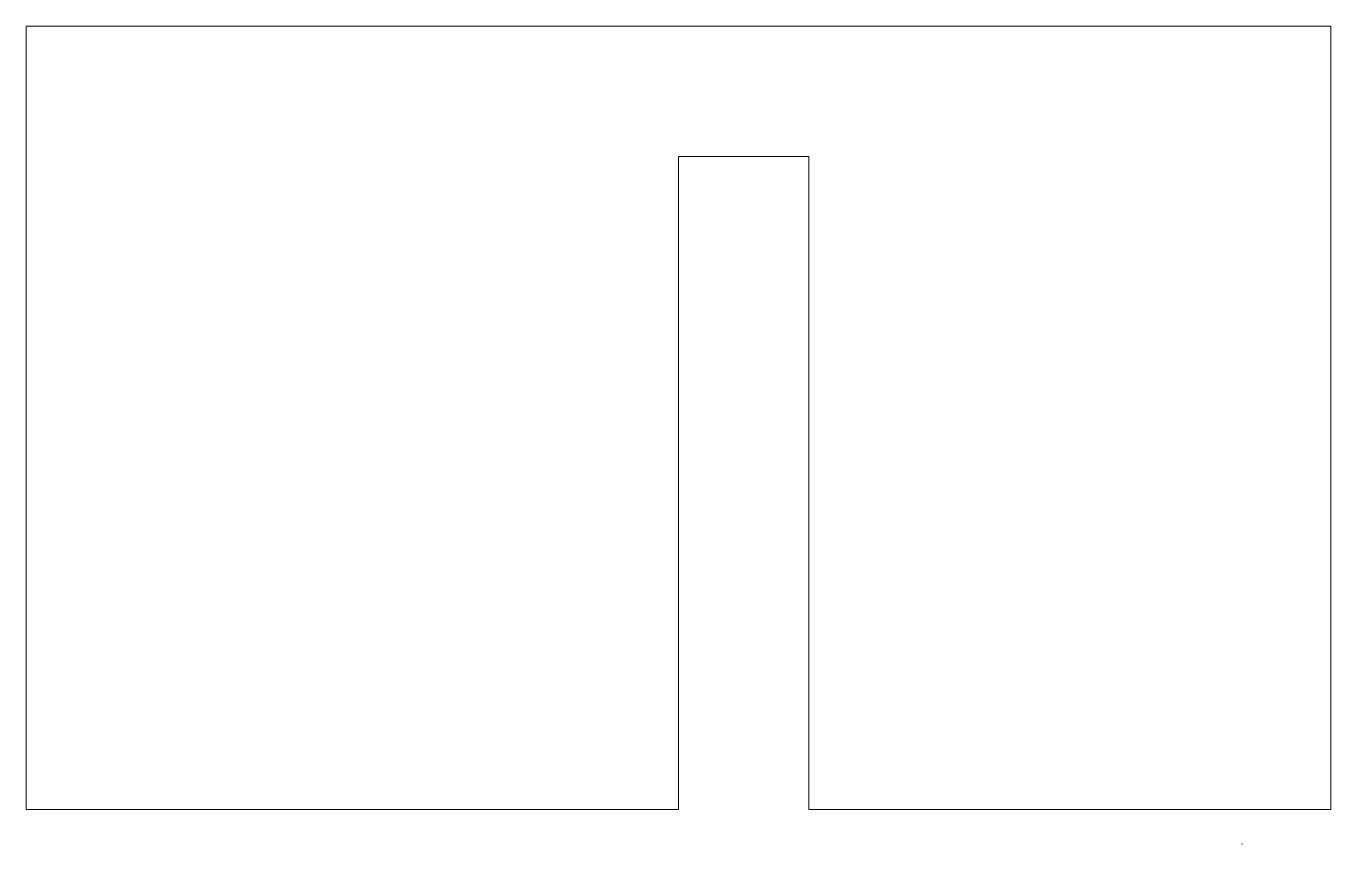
# Model space of a CAD drawing. Header units: millimetres. Extents: x -100 to 0, y -3 to 60.
import ezdxf

# ---------------------------------------------------------------- set-up
doc = ezdxf.new("R2010")
doc.units = ezdxf.units.MM
doc.layers.add('input', color=1, linetype='CONTINUOUS', lineweight=0)

msp = doc.modelspace()

# ---------------------------------------------------------------- linework, layer by layer
at = {"layer": 'input'}
msp.add_lwpolyline([(-100, 60), (0, 60), (0, 0), (-40, 0), (-40, 50), (-50, 50), (-50, 0), (-100, 0)], close=True, dxfattribs=at)
msp.add_point((-6.82, -2.64), dxfattribs=at)

doc.saveas('drawing.dxf')
